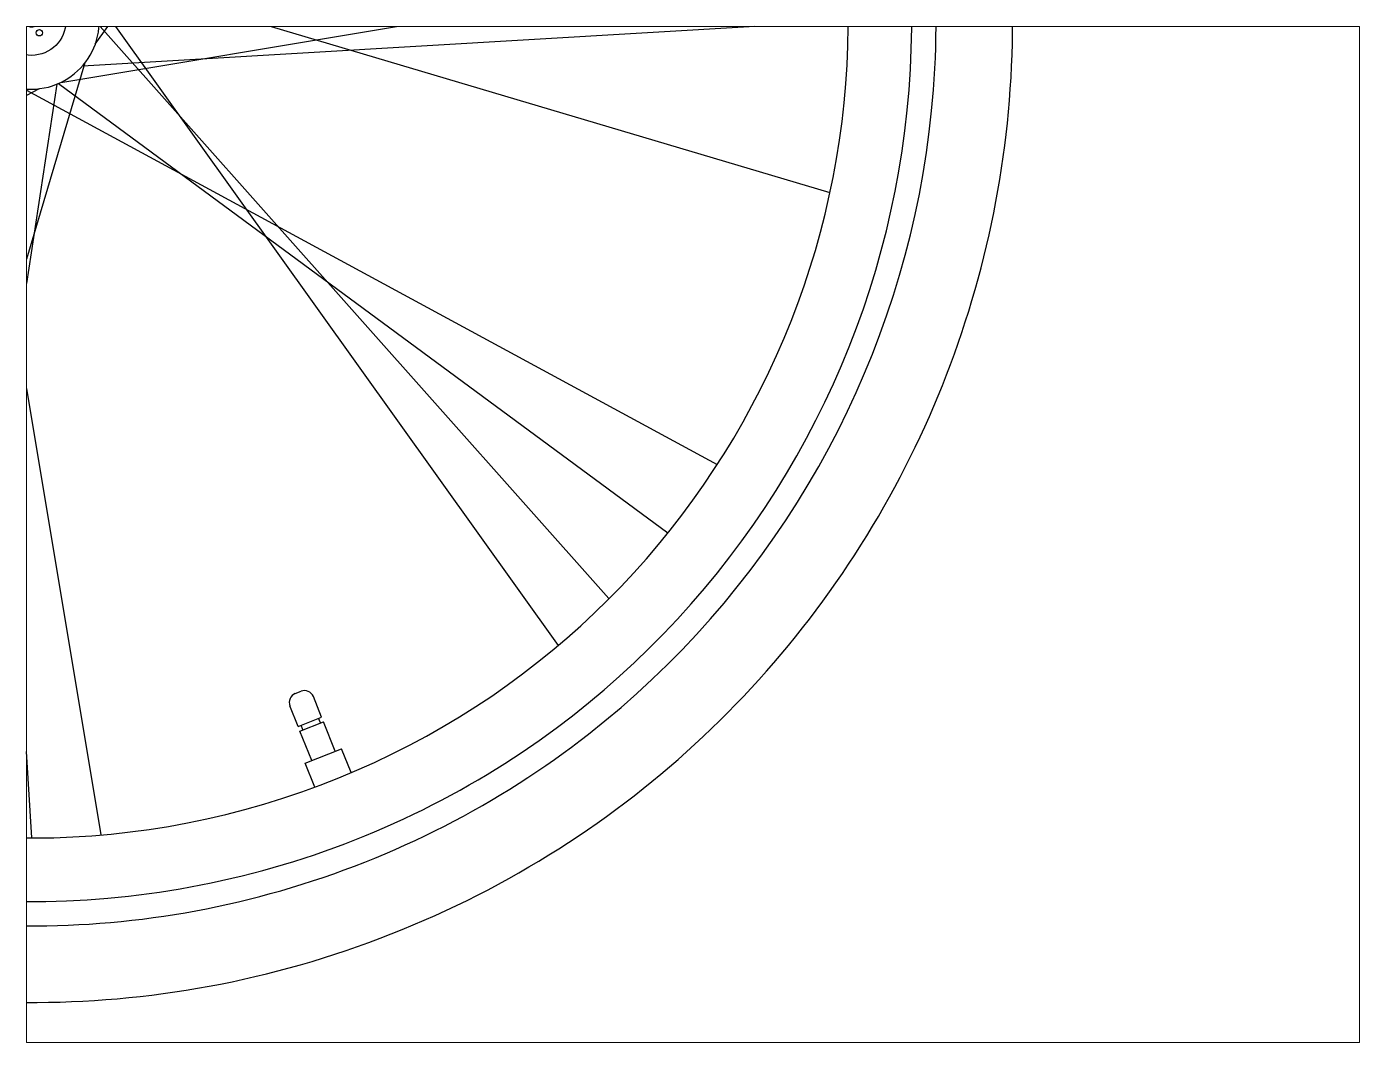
# Paper-space layout 'www.ceco.net' of a CAD drawing. Header units: millimetres. Extents: x 27 to 240, y 20 to 183.
# The model-space entities are those that its viewports show. They can reach past a viewport. Long polylines and large blocks are cut down to what shows.
import ezdxf

# ---------------------------------------------------------------- set-up
doc = ezdxf.new("R2010")
doc.units = ezdxf.units.MM
doc.layers.add('ceco.net 416', color=7, linetype='Continuous')

msp = doc.modelspace()

# ---------------------------------------------------------------- linework, layer by layer
at = {"layer": 'ceco.net 416'}
for p, q in [((83.68, 97.99), (85.54, 98.73)), ((84.59, 87.59), (82.01, 94.09)), ((92.03, 90.55), (89.44, 97.05)), ((84.59, 87.59), (92.03, 90.55)), ((85.18, 86.11), (92.62, 89.07)), ((91.69, 88.7), (91.1, 90.18)), ((96.35, 79.68), (92.62, 89.07)), ((88.92, 76.72), (85.18, 86.11)), ((86.11, 86.48), (85.52, 87.96)), ((86.84, 75.9), (98.43, 80.51)), ((101.45, 72.93), (98.43, 80.51)), ((89.86, 68.32), (86.84, 75.9))]:
    msp.add_line(p, q, dxfattribs=at)
msp.add_lwpolyline([(-129.67, 569.23), (-21.89, 313.96, -0.113172), (-21.51, 311.88, 0.562681), (9.2, 292), (9.2, 292, 0.523149), (14.87, 327.01, 0.198345), (-0.45, 332.96, -0.252029), (-12.23, 338.49), (-80.68, 523.27)], format="xyb", dxfattribs=at)
for points in [[(20.19, 304.16), (167.16, 509.6)], [(9.29, 292.04), (258.31, 333.36)], [(13.35, 328.32), (253.47, 257.05)], [(20.22, 318.71), (167.16, 113.3)], [(259.24, 311.45), (16.11, 297.23)], [(183.31, 128.14), (21.43, 310.13)], [(-19.37, 301.91), (21.91, 53.14)], [(16.9, 298.19), (-54.4, 57.98)], [(0, 52.21), (-14.21, 295.16)], [(2.36, 290.01), (-217.7, 170.69)], [(7.97, 291.45), (-27.98, 53.73)], [(-2.29, 289.98), (217.7, 170.69)], [(8.5, 291.68), (202.02, 149)]]:
    msp.add_lwpolyline(points, dxfattribs=at)
for centre, radius in [((0, 311.45), 10.84), ((0, 311.45), 1.92), ((2.43, 307.77), 1)]:
    msp.add_circle(centre, radius, dxfattribs=at)
for centre, radius, start, end in [((0, 311.45), 311.45, 118.6552, 101.5462), ((0, 311.45), 287.14, 116.7233, 100.8864), ((0, 311.45), 279.41, 116.8296, 100.6522), ((0, 311.45), 259.24, 117.1365, 98.7028), ((84.79, 95.2), 3, 111.7092, 201.7092), ((86.65, 95.94), 3, 21.7092, 111.7092)]:
    msp.add_arc(centre, radius, start, end, dxfattribs=at)

psp = doc.layouts.new('www.ceco.net')

# ---------------------------------------------------------------- viewports
at = {"layer": '0'}
psp.add_viewport(center=(133.35, 101.6), size=(213.36, 162.56), view_center_point=(210, 148.5), view_height=322.4396, dxfattribs=at)

doc.saveas('drawing.dxf')
